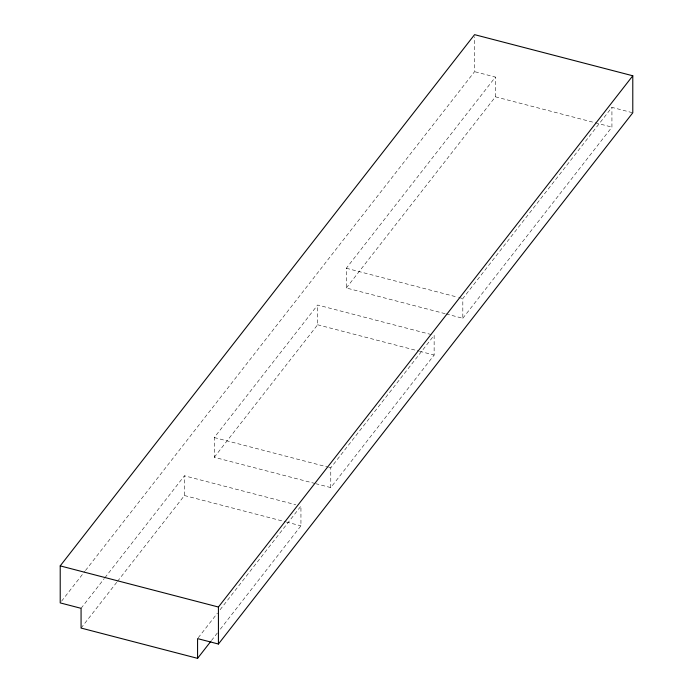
<?xml version="1.0" encoding="UTF-8"?>
<svg xmlns="http://www.w3.org/2000/svg" width="693" height="693" viewBox="0 0 693 693"><rect width="100%" height="100%" fill="white"/><g stroke="black" fill="none" stroke-linecap="round" stroke-linejoin="round"><path stroke-width="0.52" stroke-dasharray="3.46 2.6" d="M61.547 601.195L84.823 571.353M85.49 570.495L474.575 71.656L474.575 36.764M81.072 608.324L104.262 578.586M104.92 577.737L184.442 475.788L295.746 504.729M315.168 483.523L214.267 457.293L214.267 437.552L317.637 305.024L432.06 334.771M445.14 313.678L346.318 287.985L346.318 268.252L495.426 77.079L474.575 71.656M81.072 628.057L116.848 582.181M117.515 581.332L184.442 495.53L184.442 475.788M214.267 457.293L317.637 324.766L317.637 305.024M346.318 287.985L495.426 96.821L495.426 77.079M198.233 637.759L217.455 613.123M220.105 609.727L300.944 506.081L300.944 525.822L220.105 629.469M330.769 487.586L330.769 467.844L434.139 335.317L434.139 355.05L330.769 487.586L316.207 483.801M446.179 313.955L462.82 318.278L462.82 298.536L611.928 107.372L632.787 112.794M211.486 640.505L217.455 632.865M462.82 318.278L611.928 127.114L611.928 107.372M495.426 96.821L594.247 122.514M595.287 122.782L611.928 127.114M346.318 268.252L457.623 297.184M458.662 297.462L462.82 298.536M317.637 324.766L418.537 350.996M419.577 351.264L434.139 355.05M214.267 437.552L327.65 467.03M328.69 467.307L330.769 467.844M184.442 495.53L285.343 521.76M286.382 522.037L300.944 525.822"/><path stroke-width="1.04" d="M60.213 565.886L474.575 34.65L632.787 75.78L632.787 112.794L218.425 644.031L197.574 638.608L197.574 658.35L81.072 628.057L81.072 608.324L60.213 602.901L60.213 565.886L218.425 607.025L632.787 75.78M197.574 658.35L210.828 641.363M218.425 607.025L218.425 644.031"/></g></svg>
